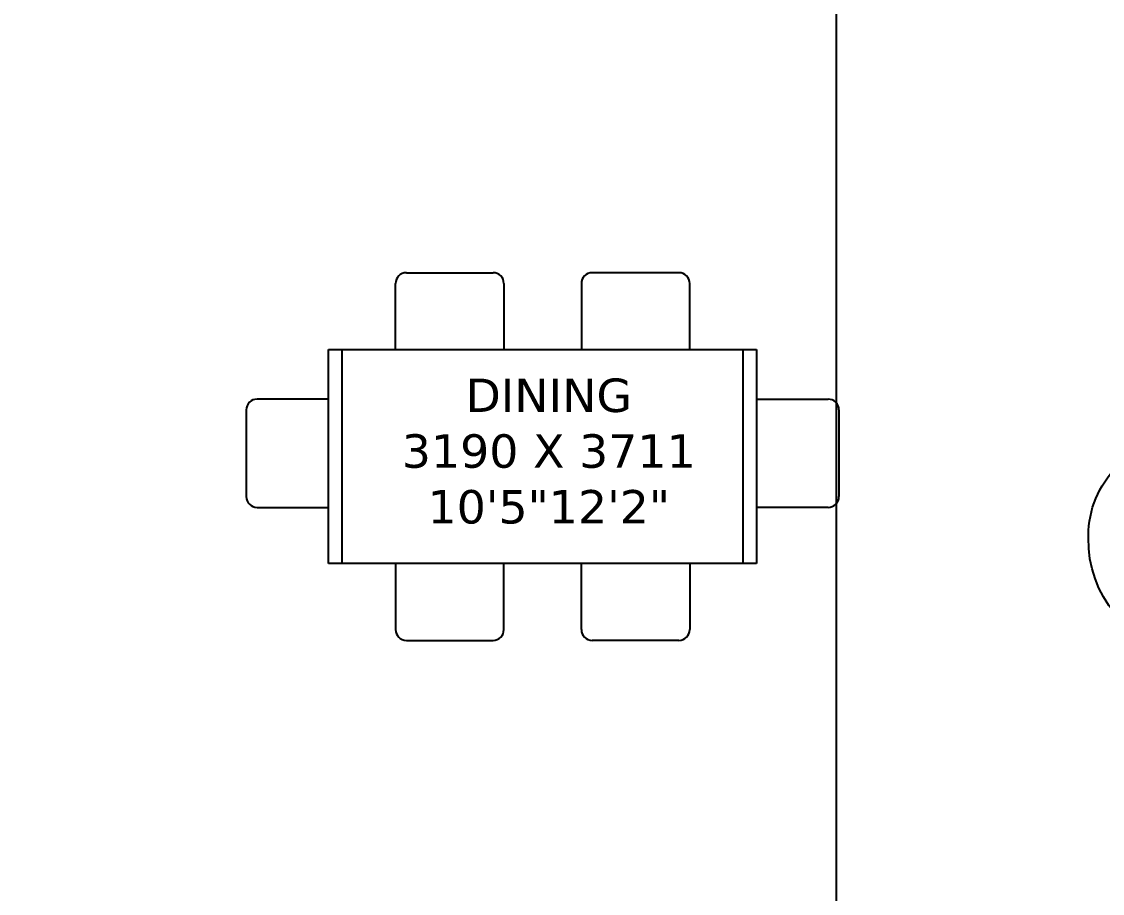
# Model space of a CAD drawing. Header units: millimetres. Extents: x 91566 to 131129, y 141753 to 207061.
# Drawn here: x 100364 to 104404, y 174585 to 177843 of the extents above; entities that cross this region are included whole.
import ezdxf

# ---------------------------------------------------------------- set-up
doc = ezdxf.new("R2010")
doc.units = ezdxf.units.MM
for name, color, linetype in [('A-Furniture', 8, 'Continuous'), ('A-Hatch', 252, 'Continuous'), ('A-Room Boundary', 44, 'Continuous'), ('A-Text Main', 44, 'Continuous')]:
    doc.layers.add(name, color=color, linetype=linetype)
doc.styles.add('3BHK EAST -UN-4$0$grid_text', font='verdana.ttf')

# ---------------------------------------------------------------- blocks, each defined once
blk = doc.blocks.new('A$C81f2a20b')
at = {"layer": 'A-Furniture', "linetype": 'Continuous'}
for p, q in [((290.6, 1087.3), (614.6, 1087.3)), ((1309.4, 1087.3), (985.4, 1087.3)), ((250.1, 800), (250.1, 1046.8)), ((655.1, 1046.8), (655.1, 800)), ((944.9, 1046.8), (944.9, 800)), ((1349.9, 800), (1349.9, 1046.8)), ((0, 0), (0, 800)), ((0, 800), (1600, 800)), ((50, 0), (50, 800)), ((1550, 0), (1550, 800)), ((1600, 800), (1600, 0)), ((0, 614.7), (-267.2, 614.7)), ((1600, 614.7), (1867.2, 614.7)), ((-307.7, 574.2), (-307.7, 250.2)), ((1907.7, 574.2), (1907.7, 250.2)), ((-267.2, 209.7), (0, 209.7)), ((1867.2, 209.7), (1600, 209.7)), ((1600, 0), (0, 0)), ((250.1, 0), (250.1, -246.8)), ((655.1, -246.8), (655.1, 0)), ((944.9, -246.8), (944.9, 0)), ((1349.9, 0), (1349.9, -246.8)), ((290.6, -287.3), (614.6, -287.3)), ((1309.4, -287.3), (985.4, -287.3))]:
    blk.add_line(p, q, dxfattribs=at)
for centre, start, end in [((290.6, 1046.8), 90, 180), ((614.6, 1046.8), 0, 90), ((985.4, 1046.8), 90, 180), ((1309.4, 1046.8), 0, 90), ((-267.2, 574.2), 90, 180), ((1867.2, 574.2), 0, 90), ((-267.2, 250.2), 180, 270), ((1867.2, 250.2), 270, 0), ((290.6, -246.8), 180, 270), ((614.6, -246.8), 270, 0), ((985.4, -246.8), 180, 270), ((1309.4, -246.8), 270, 0)]:
    blk.add_arc(centre, 40.5, start, end, dxfattribs=at)
blk = doc.blocks.new('3BHK  WEST_UN-3$0$A$Ce69b8bcf')
at = {"layer": 'A-Furniture'}
for points in [[(800.1, 434.8), (800.1, 90.2, -0.414214), (709.9, 0), (360.8, 0, -0.376272), (0.1, 430.3), (0.1, 434.8), (0.1, 439.3, -0.414214), (360.8, 800), (709.9, 800, -0.414214), (800.1, 709.8), (800.1, 434.8)], [(315.3, 807.4, 0.14773), (237.8, 675.6, 0.213343), (124.1, 559.4, 0.178662)], [(428.9, 678.2, 0.356772), (315.3, 807.4, 0.249542), (221.6, 690.3, -9.61688)], [(424, 709.8), (709.9, 709.8, 0.414214), (755, 754.9), (755, 754.9, 0.414214), (709.9, 800)], [(231.6, 693.8, 0.306663), (124.1, 559.4, 0.30633), (222.3, 471.5, -0.872847)], [(426.1, 700.9, -0.165541), (485.7, 673, -0.425989), (227.4, 419.8, -0.121523), (191.8, 479.9, 7.115464)], [(125.9, 573.6, 0.130591), (90.3, 439.3), (90.3, 434.8)], [(145.1, 516.2, 0.072384), (135.4, 439.3), (135.4, 434.8)], [(360.8, 90.2, -0.364589), (90.3, 430.3), (90.3, 434.8)], [(360.8, 90.2, -0.321599), (135.4, 430.3), (135.4, 434.8)], [(360.8, 90.2), (709.9, 90.2, -0.414214), (755, 45.1), (755, 45.1, -0.414214), (709.9, 0)]]:
    blk.add_lwpolyline(points, format="xyb", dxfattribs=at)
blk = doc.blocks.new('Unit_4')
at = {"layer": 'A-Hatch', "linetype": 'Continuous'}
h = blk.add_hatch(dxfattribs=at)
h.set_pattern_fill('ANSI37', color=256, scale=10)
h.paths.add_polyline_path([(64986.1, 179844.4), (64986.1, 178119.4), (65086.1, 178119.4), (65086.1, 178854.4), (65236.1, 178854.4), (65236.1, 179054.4), (65085.6, 179054.4), (65085.6, 179844.4)])
h.paths.add_polyline_path([(68366.1, 179844.4), (68366.1, 179159.4), (68466.1, 179159.4), (68466.1, 179844.4)])
h.paths.add_polyline_path([(66855.6, 177350.1), (68366.1, 177350.1), (68366.1, 178309.4), (68466.1, 178309.4), (68466.1, 177249.4), (68466.1, 176830.1), (68366.1, 176830.1), (68366.1, 177250.1), (66855.6, 177250.1)])
h.paths.add_polyline_path([(65086.1, 176209.4), (65086.1, 175630.1), (64986.1, 175630.1), (64986.1, 177269.4), (65086.1, 177269.4), (65086.1, 176309.4), (66655.6, 176309.4), (66655.6, 176209.4)])
h.paths.add_polyline_path([(65156.1, 170684.4), (66901.1, 170684.4), (66901.1, 170584.4), (65156.1, 170584.4), (65156.1, 169004.4), (65056.1, 169004.4), (65056.1, 171919.4), (65156.1, 171919.4)])
h.paths.add_polyline_path([(63911.1, 171969.4), (63661.1, 171969.4), (63661.1, 172229), (63911.1, 172229)])
h.paths.add_polyline_path([(63911.1, 175629.4), (63911.1, 175229), (63661.1, 175229), (63661.1, 175629.4)])
h.paths.add_polyline_path([(63061.1, 175629.4), (63061.1, 175229.4), (62961.1, 175229.4), (62960.6, 175629.4)])
h.paths.add_polyline_path([(70351.1, 171719.4), (70351.1, 171119.4), (70250.6, 171119.4), (70250.6, 171719.4)])
h.paths.add_polyline_path([(71051.1, 171719.4), (71051.1, 171220.4), (70951.1, 171220.4), (70951.1, 171719.4)])
edge = h.paths.add_edge_path()
edge.add_line((65986.1, 179054.4), (66655.6, 179054.4))
edge.add_line((66655.6, 179054.4), (66655.6, 178854.4))
edge.add_line((66655.6, 178854.4), (65986.1, 178854.4))
edge.add_line((65986.1, 178854.4), (65986.1, 179054.4))
at = {"layer": 'A-Room Boundary', "linetype": 'Continuous'}
for points in [[(63911.1, 175629.4), (67101.1, 175629.4), (67101.1, 171919.4), (63911.1, 171919.4)], [(67101.1, 171919.4), (71826.1, 171919.4), (71826.1, 175630.1), (67101.1, 175630.1)]]:
    blk.add_lwpolyline(points, close=True, dxfattribs=at)
at = {"layer": 'A-Furniture', "linetype": 'Continuous'}
blk.add_blockref('A$C81f2a20b', (65203.9, 173235.9), dxfattribs=at)
at = {"layer": 'A-Furniture', "ltscale": 600}
blk.add_blockref('3BHK  WEST_UN-3$0$A$Ce69b8bcf', (68044.5, 172902.1), dxfattribs=at)
at = {"layer": 'A-Text Main', "insert": (66026.8, 173655.5), "char_height": 125, "width": 1105.011, "attachment_point": 5, "style": '3BHK EAST -UN-4$0$grid_text'}
blk.add_mtext('DINING\\P3190 X 3711\\P10\'5"12\'2"', dxfattribs=at)

msp = doc.modelspace()

# ---------------------------------------------------------------- block references
at = {"linetype": 'Continuous'}
msp.add_blockref('Unit_4', (36307.5, 2581.6), dxfattribs=at)

doc.saveas('drawing.dxf')
